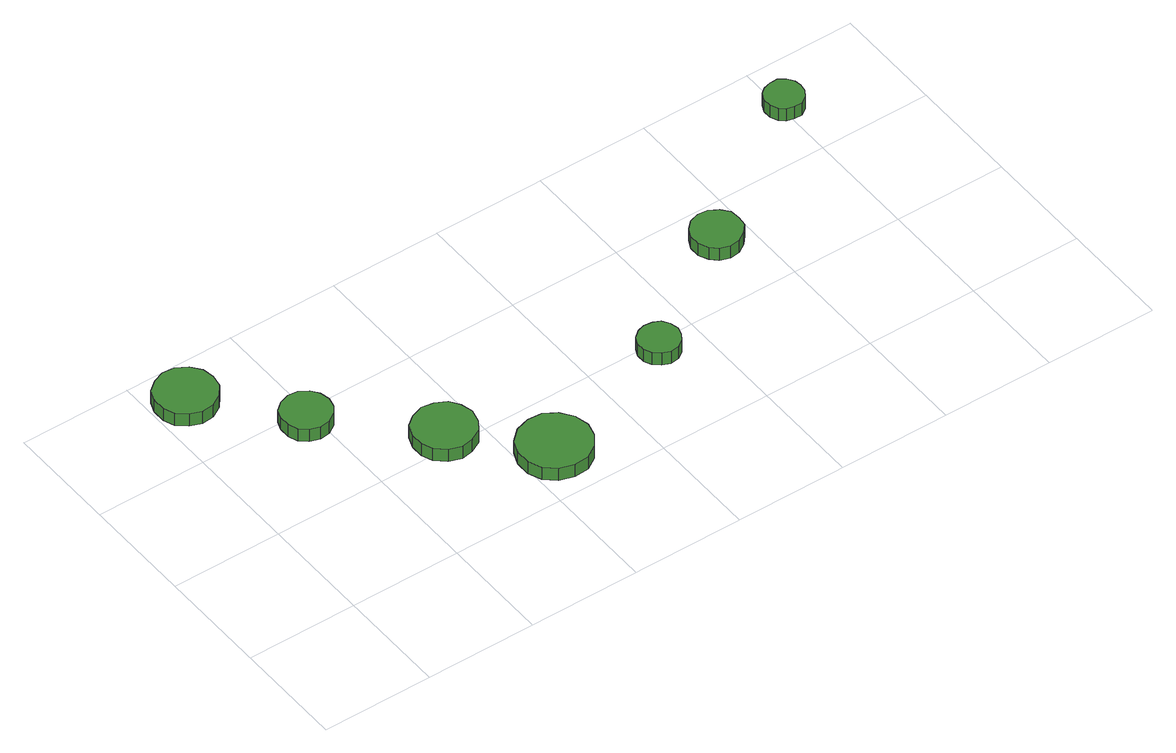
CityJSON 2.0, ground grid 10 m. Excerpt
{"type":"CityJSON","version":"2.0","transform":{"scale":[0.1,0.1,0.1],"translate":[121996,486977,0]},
"CityObjects":{
"tree1":{"type":"SolitaryVegetationObject","attributes":{"function":"something"},"geometry":[{"type":"MultiSurface","lod":"1","boundaries":[[[0,1,2,3,4,5,6,7,8,9,10,11,12,13,14]],[[15,16,17,18,19,20,21,22,23,24,25,26,27,28,29]],[[0,29,28,1]],[[1,28,27,2]],[[2,27,26,3]],[[3,26,25,4]],[[4,25,24,5]],[[5,24,23,6]],[[6,23,22,7]],[[7,22,21,8]],[[8,21,20,9]],[[9,20,19,10]],[[10,19,18,11]],[[11,18,17,12]],[[12,17,16,13]],[[13,16,15,14]],[[14,15,29,0]]]}]},
"tree2":{"type":"SolitaryVegetationObject","attributes":{"function":"something"},"geometry":[{"type":"MultiSurface","lod":"1","boundaries":[[[30,31,32,33,34,35,36,37,38,39,40,41,42,43,44]],[[45,46,47,48,49,50,51,52,53,54,55,56,57,58,59]],[[30,59,58,31]],[[31,58,57,32]],[[32,57,56,33]],[[33,56,55,34]],[[34,55,54,35]],[[35,54,53,36]],[[36,53,52,37]],[[37,52,51,38]],[[38,51,50,39]],[[39,50,49,40]],[[40,49,48,41]],[[41,48,47,42]],[[42,47,46,43]],[[43,46,45,44]],[[44,45,59,30]]]}]},
"tree3":{"type":"SolitaryVegetationObject","attributes":{"function":"something"},"geometry":[{"type":"MultiSurface","lod":"1","boundaries":[[[60,61,62,63,64,65,66,67,68,69,70,71,72,73,74]],[[75,76,77,78,79,80,81,82,83,84,85,86,87,88,89]],[[60,89,88,61]],[[61,88,87,62]],[[62,87,86,63]],[[63,86,85,64]],[[64,85,84,65]],[[65,84,83,66]],[[66,83,82,67]],[[67,82,81,68]],[[68,81,80,69]],[[69,80,79,70]],[[70,79,78,71]],[[71,78,77,72]],[[72,77,76,73]],[[73,76,75,74]],[[74,75,89,60]]]}]},
"tree4":{"type":"SolitaryVegetationObject","attributes":{"function":"something"},"geometry":[{"type":"MultiSurface","lod":"1","boundaries":[[[90,91,92,93,94,95,96,97,98,99,100,101,102,103,104]],[[105,106,107,108,109,110,111,112,113,114,115,116,117,118,119]],[[90,119,118,91]],[[91,118,117,92]],[[92,117,116,93]],[[93,116,115,94]],[[94,115,114,95]],[[95,114,113,96]],[[96,113,112,97]],[[97,112,111,98]],[[98,111,110,99]],[[99,110,109,100]],[[100,109,108,101]],[[101,108,107,102]],[[102,107,106,103]],[[103,106,105,104]],[[104,105,119,90]]]}]},
"tree5":{"type":"SolitaryVegetationObject","attributes":{"function":"something"},"geometry":[{"type":"MultiSurface","lod":"1","boundaries":[[[120,121,122,123,124,125,126,127,128,129,130,131,132,133,134]],[[135,136,137,138,139,140,141,142,143,144,145,146,147,148,149]],[[120,149,148,121]],[[121,148,147,122]],[[122,147,146,123]],[[123,146,145,124]],[[124,145,144,125]],[[125,144,143,126]],[[126,143,142,127]],[[127,142,141,128]],[[128,141,140,129]],[[129,140,139,130]],[[130,139,138,131]],[[131,138,137,132]],[[132,137,136,133]],[[133,136,135,134]],[[134,135,149,120]]]}]},
"tree6":{"type":"SolitaryVegetationObject","attributes":{"function":"something"},"geometry":[{"type":"MultiSurface","lod":"1","boundaries":[[[150,151,152,153,154,155,156,157,158,159,160,161,162,163,164]],[[165,166,167,168,169,170,171,172,173,174,175,176,177,178,179]],[[150,179,178,151]],[[151,178,177,152]],[[152,177,176,153]],[[153,176,175,154]],[[154,175,174,155]],[[155,174,173,156]],[[156,173,172,157]],[[157,172,171,158]],[[158,171,170,159]],[[159,170,169,160]],[[160,169,168,161]],[[161,168,167,162]],[[162,167,166,163]],[[163,166,165,164]],[[164,165,179,150]]]}]},
"tree7":{"type":"SolitaryVegetationObject","attributes":{"function":"something"},"geometry":[{"type":"MultiSurface","lod":"1","boundaries":[[[180,181,182,183,184,185,186,187,188,189,190,191,192,193,194]],[[195,196,197,198,199,200,201,202,203,204,205,206,207,208,209]],[[180,209,208,181]],[[181,208,207,182]],[[182,207,206,183]],[[183,206,205,184]],[[184,205,204,185]],[[185,204,203,186]],[[186,203,202,187]],[[187,202,201,188]],[[188,201,200,189]],[[189,200,199,190]],[[190,199,198,191]],[[191,198,197,192]],[[192,197,196,193]],[[193,196,195,194]],[[194,195,209,180]]]}]}
},
"vertices":[
[56,262,15],[54,273,15],[47,282,15],[37,288,15],[26,289,15],[16,285,15],[7,278,15],[3,268,15],[3,256,15],[7,246,15],[16,239,15],[26,235,15],[37,236,15],[47,242,15],[54,251,15],[54,251,2],[47,242,2],[37,236,2],[26,235,2],[16,239,2],[7,246,2],[3,256,2],[3,268,2],[7,278,2],[16,285,2],[26,289,2],[37,288,2],[47,282,2],[54,273,2],[56,262,2],
[113,187,17],[111,196,17],[106,203,17],[98,208,17],[89,209,17],[80,206,17],[73,200,17],[70,192,17],[70,182,17],[73,174,17],[80,168,17],[89,165,17],[98,166,17],[106,171,17],[111,178,17],[111,178,4],[106,171,4],[98,166,4],[89,165,4],[80,168,4],[73,174,4],[70,182,4],[70,192,4],[73,200,4],[80,206,4],[89,209,4],[98,208,4],[106,203,4],[111,196,4],[113,187,4],
[194,108,19],[191,119,19],[185,128,19],[175,133,19],[164,135,19],[153,131,19],[144,124,19],[140,113,19],[140,102,19],[144,92,19],[153,84,19],[164,80,19],[175,82,19],[185,87,19],[191,96,19],[191,96,6],[185,87,6],[175,82,6],[164,80,6],[153,84,6],[144,92,6],[140,102,6],[140,113,6],[144,124,6],[153,131,6],[164,135,6],[175,133,6],[185,128,6],[191,119,6],[194,108,6],
[257,41,21],[254,54,21],[246,65,21],[235,72,21],[222,73,21],[209,69,21],[199,60,21],[194,48,21],[194,35,21],[199,23,21],[209,14,21],[222,10,21],[235,11,21],[246,18,21],[254,29,21],[254,29,8],[246,18,8],[235,11,8],[222,10,8],[209,14,8],[199,23,8],[194,35,8],[194,48,8],[199,60,8],[209,69,8],[222,73,8],[235,72,8],[246,65,8],[254,54,8],[257,41,8],
[377,86,22],[375,94,22],[371,100,22],[365,103,22],[357,104,22],[350,102,22],[344,97,22],[341,90,22],[341,82,22],[344,76,22],[350,71,22],[357,68,22],[365,69,22],[371,73,22],[375,79,22],[375,79,9],[371,73,9],[365,69,9],[357,68,9],[350,71,9],[344,76,9],[341,82,9],[341,90,9],[344,97,9],[350,102,9],[357,104,9],[365,103,9],[371,100,9],[375,94,9],[377,86,9],
[490,160,20],[489,169,20],[483,176,20],[475,181,20],[466,182,20],[457,179,20],[451,173,20],[447,165,20],[447,155,20],[451,147,20],[457,141,20],[466,138,20],[475,139,20],[483,144,20],[489,151,20],[489,151,7],[483,144,7],[475,139,7],[466,138,7],[457,141,7],[451,147,7],[447,155,7],[447,165,7],[451,173,7],[457,179,7],[466,182,7],[475,181,7],[483,176,7],[489,169,7],[490,160,7],
[617,252,20],[616,258,20],[612,264,20],[606,268,20],[599,268,20],[592,266,20],[587,262,20],[584,255,20],[584,248,20],[587,241,20],[592,237,20],[599,235,20],[606,235,20],[612,239,20],[616,245,20],[616,245,7],[612,239,7],[606,235,7],[599,235,7],[592,237,7],[587,241,7],[584,248,7],[584,255,7],[587,262,7],[592,266,7],[599,268,7],[606,268,7],[612,264,7],[616,258,7],[617,252,7]
]}
